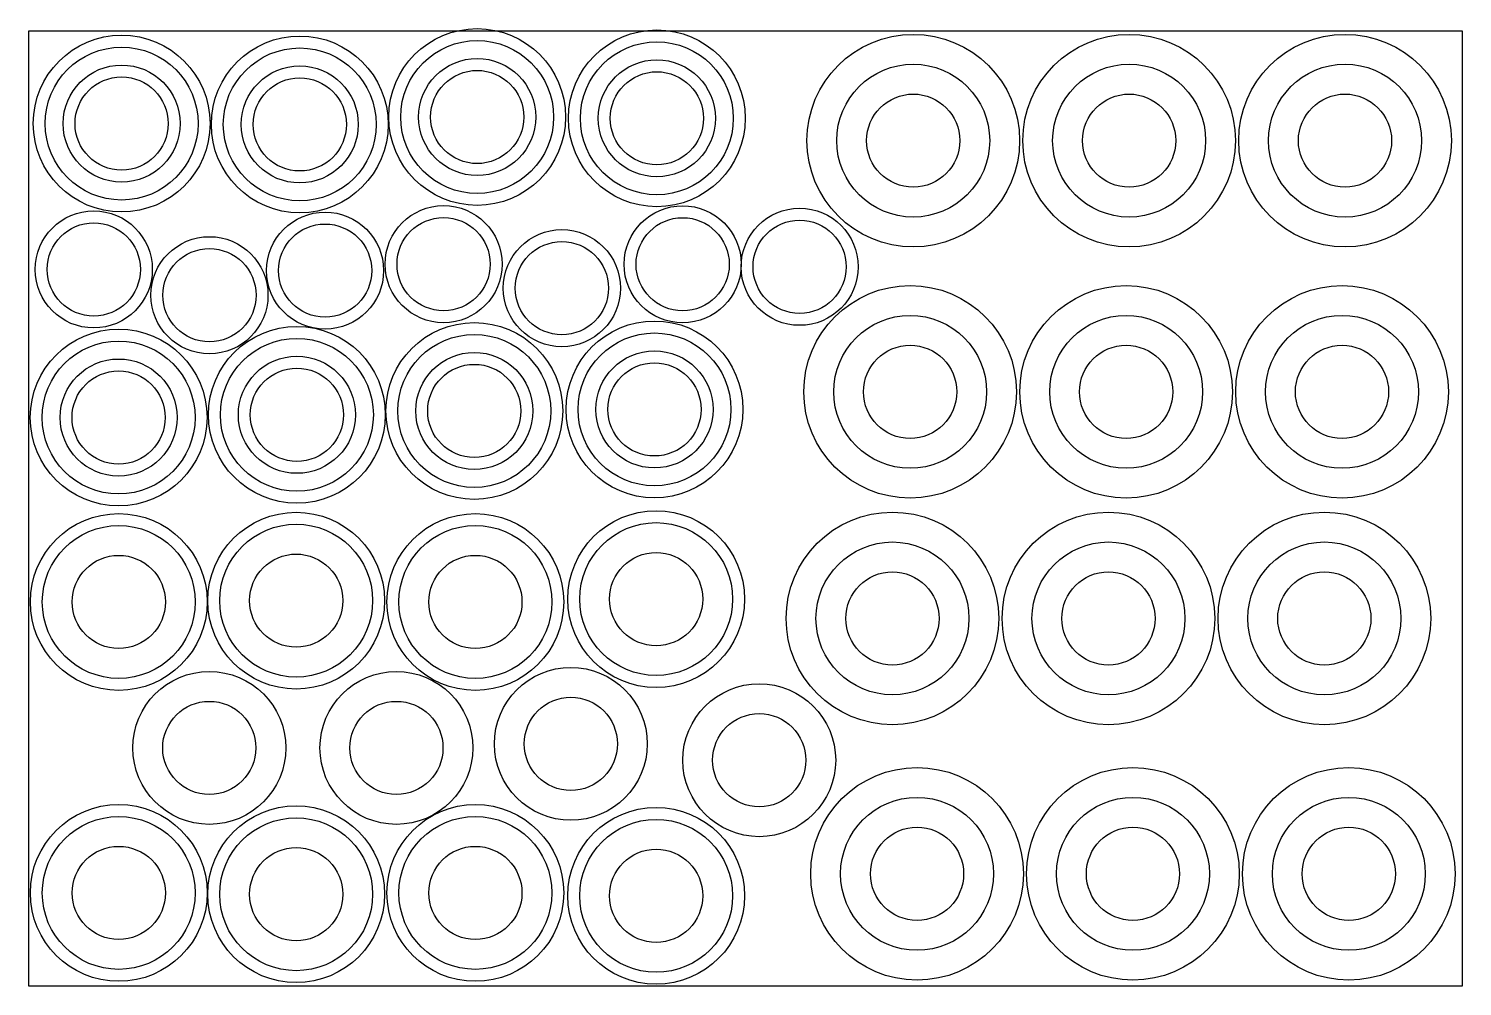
# Model space of a CAD drawing. Extents: x 0 to 120, y 0 to 80.
import ezdxf

# ---------------------------------------------------------------- set-up
doc = ezdxf.new("R2010")
doc.units = 0
doc.layers.add('DEFAULT', color=7, linetype='CONTINUOUS')

msp = doc.modelspace()

# ---------------------------------------------------------------- linework, layer by layer
at = {"layer": 'DEFAULT'}
for p, q in [((0, 0), (0, 80)), ((0, 80), (120, 80)), ((120, 80), (120, 0)), ((120, 0), (0, 0))]:
    msp.add_line(p, q, dxfattribs=at)
for centre, radius in [((7.78, 72.23), 7.4), ((22.69, 72.16), 7.4), ((37.54, 72.78), 7.4), ((52.58, 72.67), 7.4), ((74.04, 70.8), 8.9), ((92.11, 70.8), 8.9), ((110.18, 70.8), 8.9), ((7.78, 72.23), 6.4), ((22.69, 72.16), 6.4), ((37.54, 72.78), 6.4), ((52.58, 72.67), 6.4), ((7.78, 72.23), 4.9), ((22.69, 72.16), 4.9), ((37.54, 72.78), 4.9), ((52.58, 72.67), 4.9), ((74.04, 70.8), 6.4), ((74.04, 70.8), 6.4), ((92.11, 70.8), 6.4), ((92.11, 70.8), 6.4), ((110.18, 70.8), 6.4), ((110.18, 70.8), 6.4), ((7.78, 72.23), 3.9), ((22.69, 72.16), 3.9), ((37.54, 72.78), 3.9), ((52.58, 72.67), 3.9), ((74.04, 70.8), 3.9), ((92.11, 70.8), 3.9), ((110.18, 70.8), 3.9), ((5.45, 60.02), 4.9), ((24.81, 59.92), 4.9), ((34.73, 60.46), 4.9), ((54.74, 60.45), 4.9), ((64.53, 60.24), 4.9), ((5.45, 60.02), 3.9), ((24.81, 59.92), 3.9), ((34.73, 60.46), 3.9), ((54.74, 60.45), 3.9), ((64.53, 60.24), 3.9), ((15.13, 57.86), 4.9), ((44.63, 58.45), 4.9), ((15.13, 57.86), 3.9), ((44.63, 58.45), 3.9), ((73.78, 49.77), 8.9), ((91.86, 49.77), 8.9), ((109.93, 49.77), 8.9), ((22.45, 47.85), 7.4), ((37.3, 48.17), 7.4), ((52.38, 48.3), 7.4), ((73.78, 49.77), 6.4), ((73.78, 49.77), 6.4), ((91.86, 49.77), 6.4), ((91.86, 49.77), 6.4), ((109.93, 49.77), 6.4), ((109.93, 49.77), 6.4), ((7.53, 47.62), 7.4), ((7.53, 47.62), 6.4), ((22.45, 47.85), 6.4), ((37.3, 48.17), 6.4), ((52.38, 48.3), 6.4), ((37.3, 48.17), 4.9), ((52.38, 48.3), 4.9), ((73.78, 49.77), 3.9), ((91.86, 49.77), 3.9), ((109.93, 49.77), 3.9), ((7.53, 47.62), 4.9), ((22.45, 47.85), 4.9), ((22.45, 47.85), 3.9), ((37.3, 48.17), 3.9), ((52.38, 48.3), 3.9), ((7.53, 47.62), 3.9), ((22.39, 32.29), 7.4), ((52.52, 32.42), 7.4), ((72.3, 30.8), 8.9), ((90.38, 30.8), 8.9), ((108.45, 30.8), 8.9), ((7.54, 32.18), 7.4), ((7.54, 32.18), 6.4), ((22.39, 32.29), 6.4), ((37.39, 32.18), 7.4), ((37.39, 32.18), 6.4), ((52.52, 32.42), 6.4), ((72.3, 30.8), 6.4), ((72.3, 30.8), 6.4), ((90.38, 30.8), 6.4), ((90.38, 30.8), 6.4), ((108.45, 30.8), 6.4), ((108.45, 30.8), 6.4), ((7.54, 32.18), 3.9), ((22.39, 32.29), 3.9), ((37.39, 32.18), 3.9), ((52.52, 32.42), 3.9), ((72.3, 30.8), 3.9), ((90.38, 30.8), 3.9), ((108.45, 30.8), 3.9), ((45.38, 20.3), 6.4), ((15.12, 19.96), 6.4), ((30.78, 19.96), 6.4), ((61.15, 18.93), 6.4), ((45.38, 20.3), 3.9), ((15.12, 19.96), 3.9), ((30.78, 19.96), 3.9), ((61.15, 18.93), 3.9), ((74.36, 9.42), 8.9), ((92.43, 9.42), 8.9), ((110.5, 9.42), 8.9), ((74.36, 9.42), 6.4), ((74.36, 9.42), 6.4), ((92.43, 9.42), 6.4), ((92.43, 9.42), 6.4), ((110.5, 9.42), 6.4), ((110.5, 9.42), 6.4), ((7.54, 7.82), 7.4), ((22.39, 7.71), 7.4), ((37.39, 7.82), 7.4), ((52.52, 7.58), 7.4), ((7.54, 7.82), 6.4), ((22.39, 7.71), 6.4), ((37.39, 7.82), 6.4), ((52.52, 7.58), 6.4), ((74.36, 9.42), 3.9), ((92.43, 9.42), 3.9), ((110.5, 9.42), 3.9), ((7.54, 7.82), 3.9), ((22.39, 7.71), 3.9), ((37.39, 7.82), 3.9), ((52.52, 7.58), 3.9)]:
    msp.add_circle(centre, radius, dxfattribs=at)

doc.saveas('drawing.dxf')
